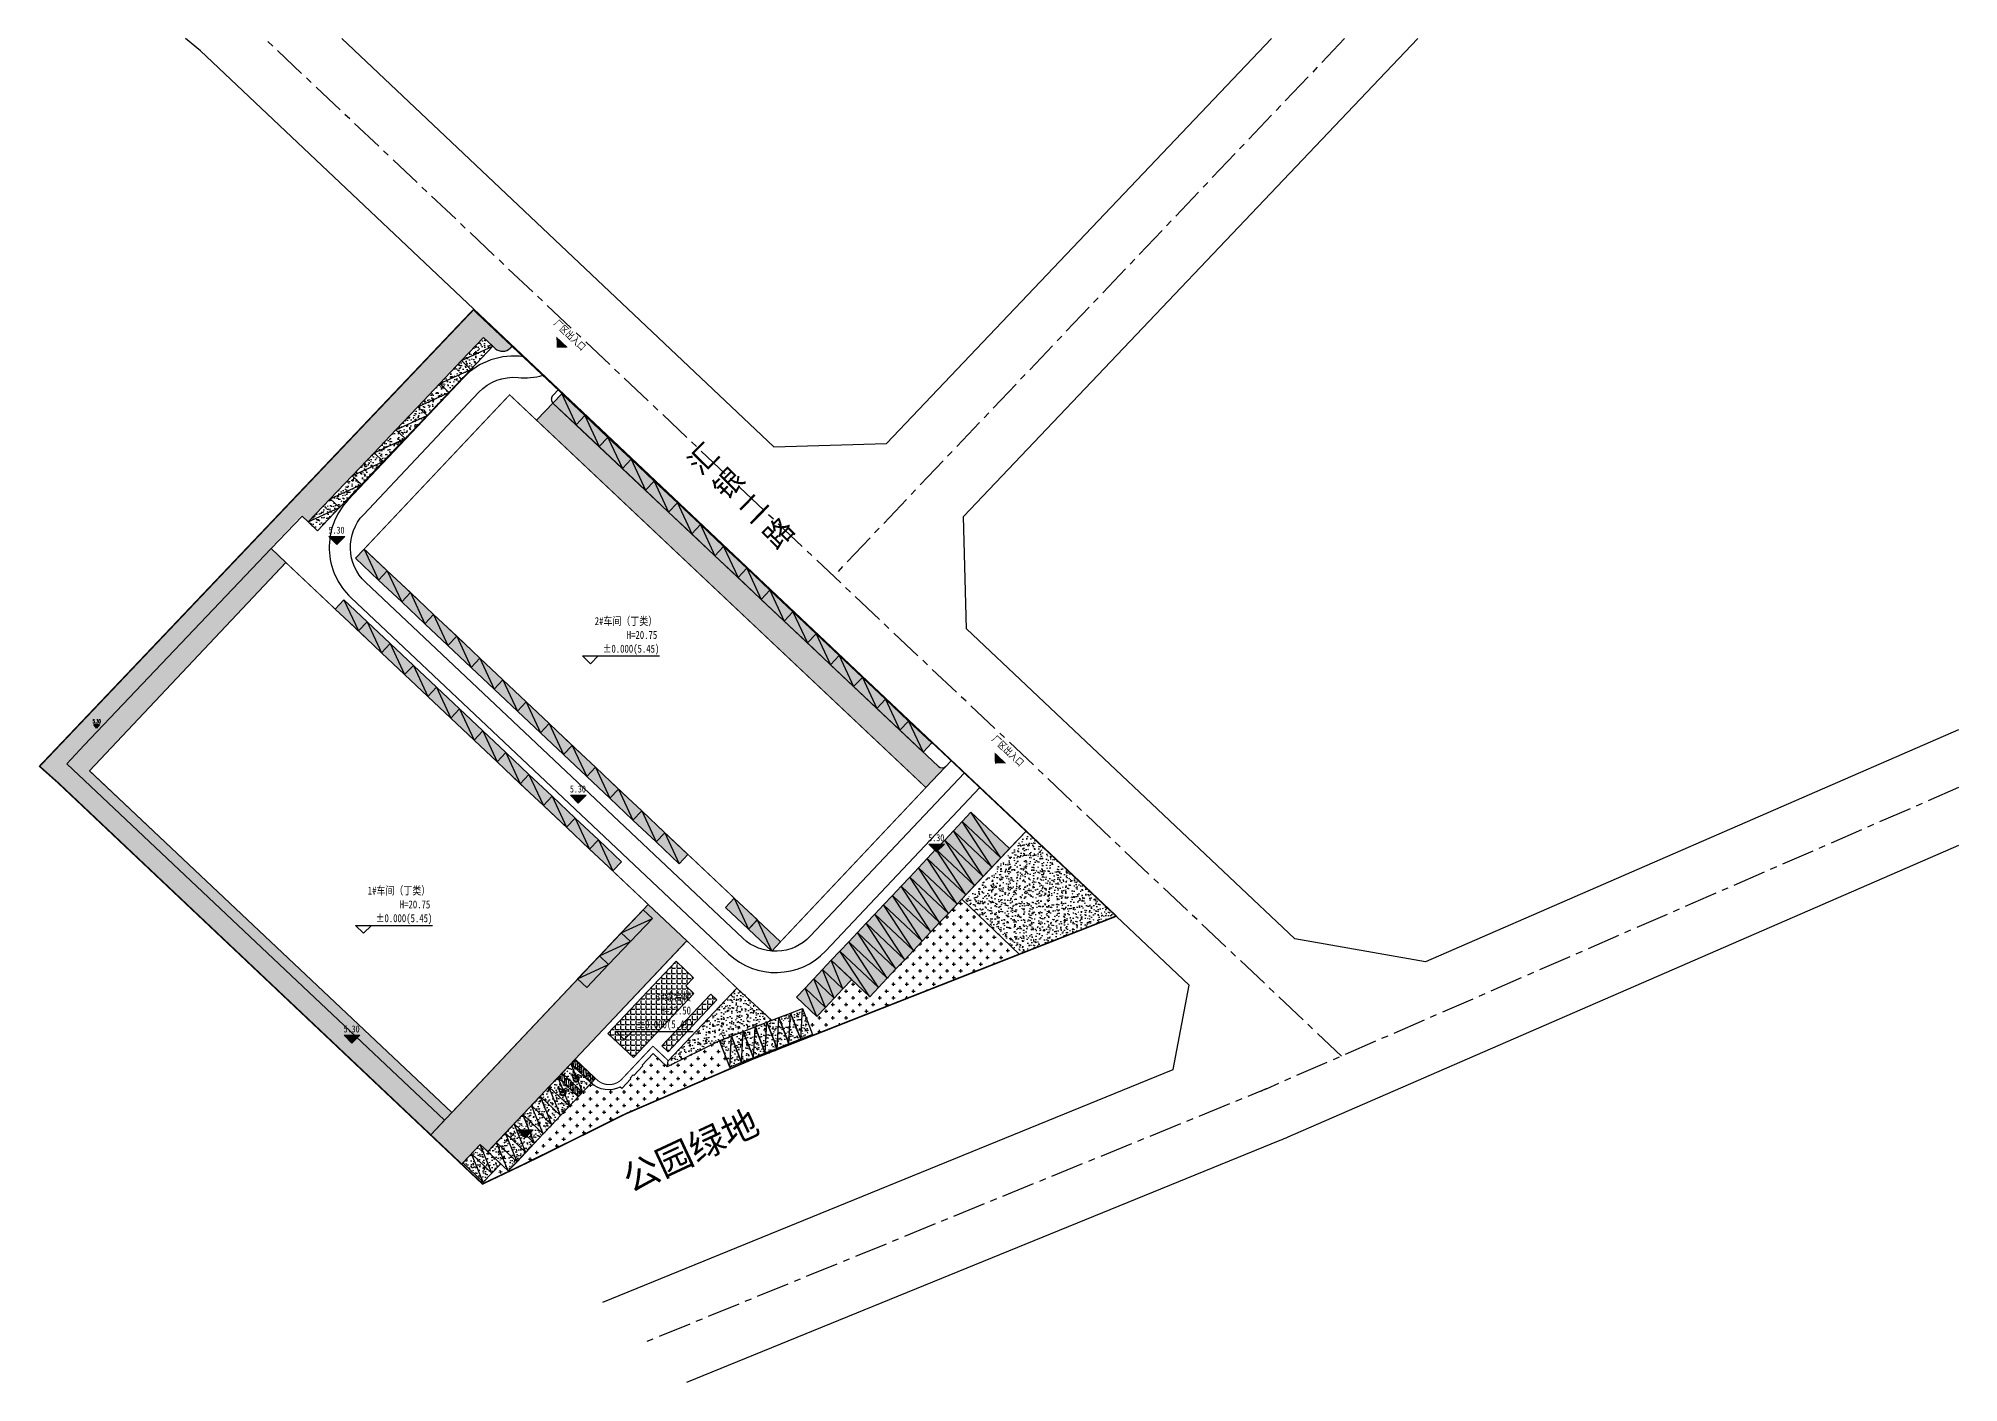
# Model space of a CAD drawing. Header units: millimetres. Extents: x 684548 to 687040, y 2544652 to 2545581.
# Drawn here: x 685263 to 685625.4, y 2544651.8 to 2544905.4 of the extents above; entities that cross this region are included whole.
import ezdxf

# ---------------------------------------------------------------- set-up
doc = ezdxf.new("R2010")
doc.units = ezdxf.units.MM
doc.header["$LTSCALE"] = 500
for name, pattern in [('CENTER', [2, 1.25, -0.25, 0.25, -0.25]), ('DASH', [0.35, 0.25, -0.1]), ('DASHED', [0.75, 0.5, -0.25]), ('DOTE', [2.4200000000000004, 2, -0.2, 0.02, -0.2])]:
    doc.linetypes.add(name, pattern=pattern)
for name, color, linetype in [('1绿地填充', 116, 'Continuous'), ('2', 2, 'Continuous'), ('4', 4, 'Continuous'), ('9', 9, 'Continuous'), ('A-DIM-SYMB', 3, 'Continuous'), ('DIM_ELEV', 3, 'Continuous'), ('PLAN_道路', 4, 'Continuous'), ('PUB_DIM', 3, 'Continuous'), ('PUB_TEXT', 7, 'Continuous'), ('T1-图例$0$A-Car-Stnd', 155, 'Continuous'), ('T1-图例$0$A-Stnd', 7, 'Continuous'), ('TWT_ELEV', 3, 'Continuous'), ('TWT_TEXT', 7, 'Continuous'), ('Z-道路中心线', 1, 'Continuous'), ('建筑', 4, 'Continuous')]:
    doc.layers.add(name, color=color, linetype=linetype)
doc.layers.add('JT-道路名称-BZ', color=7, linetype='Continuous', lineweight=5)
doc.styles.add('-宋', font='simsun_0.shx', dxfattribs={"width": 0.8})
doc.styles.add('_TCH_DIM', font='SIMPLEX.shx', dxfattribs={"width": 0.8, "bigfont": 'GBCBIG.shx'})
doc.styles.get("Standard").update_dxf_attribs({"font": 'simsun_0.shx'})
pattern_1 = [(0, (0, 0), (1.27, 1.27), [0.635, -1.905]), (90, (0.3175, -0.3175), (-1.27, 1.27), [0.635, -1.905])]
pattern_2 = [(50, (-0.000111019005999, -531.2512789908797), (2.186216027952048, -0.1912690264668369), [0.2286, -2.5146]), (355, (-0.000111019005999, -531.2512789908797), (-0.4229139117080038, 2.29267971458616), [0.18288, -2.01168]), (100.451, (0.1820729810278863, -531.2672179909423), (1.763310019991511, 2.101400253843503), [0.19428, -2.13708]), (46.18420000000001, (-0.000111019005999, -530.6416789907962), (3.252948490705559, -0.5045079351927257), [0.3428999999999998, -3.771899999999999]), (96.6356, (0.2709677809616551, -530.6837209910154), (2.848850813594846, 2.969106670680591), [0.2914200000000001, -3.20562]), (351.184, (-0.000111019005999, -530.6416789907962), (2.848855269767207, 2.969101414327173), [0.2743200000000001, -3.01752]), (21, (0.3046889810357243, -530.7940789908171), (1.819378558024599, -1.22718622220115), [0.2286, -2.5146]), (326, (0.3046889810357243, -530.7940789908171), (0.7416243401717652, 2.210255593467831), [0.18288, -2.01168]), (71.4514, (0.4563029810087756, -530.896344190929), (2.560997889241493, 0.9830742925926895), [0.19428, -2.13708]), (37.5, (-0.000111019005999, -531.2512789908797), (0.0370632390071019, 1.014660466477837), [0, -1.987296, 0, -2.04216, 0, -2.0193]), (7.499999999999999, (-0.000111019005999, -531.2512789908797), (0.8018359501236689, 1.202166897817434), [0, -1.164336, 0, -1.941576, 0, -0.7696200000000001]), (327.5, (-0.6798150190152228, -531.2512789908797), (1.627087142002457, -0.0687449279120812), [0, -0.7620000000000001, 0, -2.37744, 0, -3.15468]), (317.5, (-0.984615019056946, -531.2512789908797), (1.777550176632216, 0.3051178923999964), [0, -0.9906000000000001, 0, -1.578864, 0, -2.24028])]

# ---------------------------------------------------------------- blocks, each defined once
blk = doc.blocks.new('JHRTYJF')
at = {"layer": '4'}
blk.add_lwpolyline([(696832.7696694155, 2573175.729671441), (696826.7862608384, 2573175.795029064), (696826.8124098642, 2573178.188392429), (696832.7958184413, 2573178.123034807)], close=True, dxfattribs=at)
blk.add_lwpolyline([(696826.8124098642, 2573178.188392429), (696832.7696694155, 2573175.729671441)], dxfattribs=at)
blk = doc.blocks.new('43TGTRHFD')
at = {"layer": '4'}
blk.add_lwpolyline([(685418.3541003148, 2545245.024849435), (685420.7541003148, 2545245.024849435), (685420.7541003148, 2545239.724849435), (685418.3541003148, 2545239.724849435)], close=True, dxfattribs=at)
blk.add_lwpolyline([(685418.3541003148, 2545239.724849435), (685420.7541003148, 2545245.024849435)], dxfattribs=at)
blk = doc.blocks.new('45TGHHSAAAA')
at = {"layer": '4'}
blk.add_lwpolyline([(685411.3296083754, 2545246.793781016), (685413.7296083755, 2545246.793781016), (685413.7296083755, 2545236.793781016), (685411.3296083754, 2545236.793781016)], close=True, dxfattribs=at)
blk.add_lwpolyline([(685411.3296083754, 2545236.793781016), (685413.7296083755, 2545246.793781016)], dxfattribs=at)
blk = doc.blocks.new('111111')
at = {"layer": 'A-DIM-SYMB'}
h = blk.add_hatch(color=256, dxfattribs=at)
h.dxf.hatch_style = 1
h.paths.add_polyline_path([(691370.3767364135, 2579484.485152308), (691370.9326405585, 2579485.216934941), (691369.8208322685, 2579485.216934941)])
for p, q in [((691369.8208322685, 2579485.216934941), (691370.9326405585, 2579485.216934941)), ((691370.3767364135, 2579484.485152308), (691369.8208322685, 2579485.216934941)), ((691370.9326405585, 2579485.216934941), (691370.3767364135, 2579484.485152308))]:
    blk.add_line(p, q, dxfattribs=at)
blk = doc.blocks.new('T1-图例$0$A$C6C161DE2')
at = {"layer": '9'}
blk.add_lwpolyline([(2400, 5300), (0, 0)], dxfattribs=at)
for points in [[(571.5432949066162, 2693.288587093353), (609.3295583724974, 2826.905840873719), (679.0888028144836, 2931.475860595703), (751.7546925544738, 3001.189210891724), (853.4869313240051, 3056.378942251205), (827.2509818077089, 3172.935119867325), (684.8258481025696, 3111.935941696167), (562.7471652030944, 2987.032860517502), (487.174644947052, 2873.748668193817), (443.5751128196716, 2690.751130342484), (443.5751128196716, 2533.896096467972), (496.0374894142151, 2375.979341983795), (568.7033715248108, 2259.790428876877), (699.5019679069518, 2134.887347221375), (868.0868210792542, 2053.555107355118), (1123.870731353759, 2041.936213493347), (1356.401560783386, 2129.077900648117), (1456.318339824676, 2242.629191875458), (1531.890860080719, 2329.770874977112), (1581.303660869598, 2443.055066823959), (1598.743473529816, 2553.434533119202), (1610.370017528534, 2620.243158102036), (1479.571421146393, 2617.338436603546), (1470.851515293121, 2518.577860116959), (1441.785164833069, 2440.150341510773), (1389.46572637558, 2350.103936910629), (1319.706474781036, 2271.676418304443), (1200.534429550171, 2204.867793321609), (1072.642470836639, 2170.011120080948), (932.104266166687, 2181.670074224472), (795.492407798767, 2239.764530658722), (714.1066122055053, 2292.049540519714), (641.4407296180725, 2379.191227436066), (588.9831075668334, 2472.529654026032), (568.6366643905639, 2580.004399299621)], [(970.9626688957214, 2667.593479394913), (1029.095376014709, 2644.355696201325), (1636.582167625427, 2644.355695962906), (1911.753442764282, 2124.410307645798), (1952.808464050293, 2085.854287147522), (2010.941171169281, 2080.044844388962), (2083.607053279877, 2114.901517629624), (2112.673410415649, 2164.281805992127), (2109.76677274704, 2225.280984163284), (1888.862488269806, 2812.034997463226), (1853.982862472534, 2861.415286064148), (1819.103236675262, 2881.748347759247), (1241.641888618469, 2878.843622446061), (1218.107664585113, 3059.958096027374), (1534.930920124054, 3065.767543077469), (1569.810545444488, 3109.338384151459), (1555.277370452881, 3155.81395149231), (1543.650826454162, 3176.147009372711), (1531.952826976776, 3197.454986572266), (1186.0632147789, 3197.454986572266), (1136.650413513183, 3429.832813262939), (1101.770795345306, 3482.117822885513), (1040.731450080871, 3519.879221677781), (979.6921048164367, 3522.783942937851), (892.4930477142334, 3496.641438245774), (845.9868779182434, 3450.165871620178), (834.3603405952452, 3415.309198141098), (834.3603405952452, 3354.31001996994), (944.8029494285583, 2711.16432094574)]]:
    blk.add_lwpolyline(points, close=True, dxfattribs=at)
blk.add_circle((1037.824812412262, 3708.686202526093), 157.5268662795972, dxfattribs=at)
at = {"layer": 'T1-图例$0$A-Car-Stnd'}
for points in [[(0, 5300), (0, 0), (2400, 2.384185791e-07), (2400, 5300)], [(3600, 0), (2400, 2.384185791e-07), (2400, 5300), (3600, 5300.000000238418)], [(3450, 4033.325998067856), (3450, 3472.059990406036), (2550, 2572.059990406037), (2550, 3133.325997829437)], [(3450, 2910.793982982636), (3450, 2349.527975559235), (2550, 1449.527975320816), (2550, 2010.793982744217)]]:
    blk.add_lwpolyline(points, close=True, dxfattribs=at)
for points in [[(2550, 4817.124020576478), (2550, 5150), (2882.875979423523, 5150)], [(3444.141986846924, 5150), (3449.999999523163, 5149.999999761582), (3450, 4594.592005491256), (2550, 3694.592005491257), (2550, 4255.858012914657), (3444.141986846924, 5150)], [(2882.875979423523, 5150), (2550, 4817.124020576478), (2550, 5150), (2882.875979423523, 5150)], [(3450, 5107.143818378449), (3450, 4635.715726852416)], [(3450, 4033.325998067856), (3450, 3692.859544992447)], [(2550, 2792.859544754028), (2550, 3133.325997829437)], [(3449.999999523163, 1226.995959997177), (2550, 326.9959602355957), (2550, 888.2619676589966), (3450, 1788.261967420578), (3449.999999523163, 1226.995959997177)], [(3450, 665.7299523353576), (3450, 150.0000002384186), (2934.270047664643, 150), (3450, 665.7299523353576)]]:
    blk.add_lwpolyline(points, dxfattribs=at)

msp = doc.modelspace()

# ---------------------------------------------------------------- hatches: boundary and pattern name
at = {"layer": '9', "linetype": 'Continuous'}
h = msp.add_hatch(dxfattribs=at)
h.set_pattern_fill('CROSS', color=256, scale=0.2)
h.set_pattern_definition(pattern_1)
edge = h.paths.add_edge_path()
edge.add_line((685339.6974880967, 2544701.276923319), (685268.404256458, 2544768.517351057))
edge.add_line((685268.404256458, 2544768.517351057), (685312.6549148969, 2544815.435606327))
edge.add_line((685312.6549148969, 2544815.435606327), (685313.9745041595, 2544814.181160417))
edge.add_line((685313.9745041595, 2544814.181160417), (685347.0556237211, 2544848.980086316))
edge.add_line((685347.0556237211, 2544848.980086316), (685349.2437363922, 2544846.916361211))
edge.add_arc((685350.6159900195, 2544848.371325122), 1.999999999873765, 226.675710782262, 316.4497892934749)
edge.add_line((685352.0655317362, 2544846.993345147), (685352.5040192538, 2544847.457486314))
edge.add_line((685352.5040192538, 2544847.457486314), (685346.2274170741, 2544853.188942619))
edge.add_line((685346.2274170741, 2544853.188942619), (685345.1402607866, 2544854.222427601))
edge.add_line((685345.1402607866, 2544854.222427601), (685263.2452607867, 2544768.0744276))
edge.add_line((685263.2452607867, 2544768.0744276), (685266.8132607867, 2544764.894427601))
edge.add_line((685266.8132607867, 2544764.894427601), (685337.0843664008, 2544698.5063001))
edge.add_line((685337.0843664008, 2544698.5063001), (685337.3014226315, 2544698.73643903))
edge.add_line((685337.3014226315, 2544698.73643903), (685339.6974880967, 2544701.276923319))
h = msp.add_hatch(dxfattribs=at)
h.set_pattern_fill('AR-CONC', color=256, scale=1.2)
h.set_pattern_definition(pattern_2)
h.paths.add_polyline_path([(685348.7860976887, 2544847.319874709), (685315.714578284, 2544812.530873512), (685313.9751323536, 2544814.184453826), (685347.0467386284, 2544848.97337244)])
h = msp.add_hatch(dxfattribs=at)
h.set_pattern_fill('AR-CONC', color=256, scale=1.2)
h.set_pattern_definition(pattern_2)
edge = h.paths.add_edge_path()
edge.add_line((685430.531148186, 2544764.066557232), (685434.2741947104, 2544768.035185881))
edge.add_arc((685433.5467127549, 2544768.721312697), 1.000000001698962, 226.6757108926507, 316.6757106849385, ccw=False)
edge.add_line((685432.8605859414, 2544767.993830739), (685432.8434772975, 2544767.975678042))
edge.add_line((685432.8434772975, 2544767.975678042), (685360.1046037313, 2544836.568090902))
edge.add_line((685360.1046037313, 2544836.568090902), (685357.0712882286, 2544833.351947399))
edge.add_line((685357.0712882286, 2544833.351947399), (685430.531148186, 2544764.066557232))
h = msp.add_hatch(dxfattribs=at)
h.set_pattern_fill('AR-CONC', color=256, scale=1.2)
h.set_pattern_definition(pattern_2)
h.paths.add_polyline_path([(685431.5941157949, 2544772.452600067), (685429.9475604211, 2544770.706513926), (685360.1039944973, 2544836.569171726), (685361.7503090394, 2544838.3149897), (685431.5938685857, 2544772.452337915)])
h = msp.add_hatch(dxfattribs=at)
h.set_pattern_fill('AR-CONC', color=256, scale=1.2)
h.set_pattern_definition(pattern_2)
h.paths.add_polyline_path([(685272.687066101, 2544767.231101124), (685341.0703699177, 2544702.735180639), (685365.0497430688, 2544728.159870251), (685377.4000257141, 2544741.25454545), (685378.1212178557, 2544742.019206237), (685385.3960374106, 2544735.1579381), (685364.3319442316, 2544712.824242066), (685347.8649007048, 2544695.364675138), (685346.4317176935, 2544696.722511119), (685343.1353743857, 2544693.233367843), (685342.9158153705, 2544693.000967031), (685337.084994595, 2544698.509593509), (685339.6981162908, 2544701.280216729), (685268.4048846524, 2544768.520644467), (685269.7879529394, 2544769.987089335), (685306.8279862175, 2544809.259633974), (685309.737914039, 2544806.51512672)])
h = msp.add_hatch(dxfattribs=at)
h.set_pattern_fill('AR-CONC', color=256, scale=1.2)
h.set_pattern_definition([(50, (0.0012437602272257, -531.2524864454753), (2.186216027952048, -0.1912690264668369), [0.2286, -2.5146]), (355, (0.0012437602272257, -531.2524864454753), (-0.4229139117080038, 2.29267971458616), [0.18288, -2.01168]), (100.451, (0.1834277602611109, -531.268425445538), (1.763310019991511, 2.101400253843503), [0.19428, -2.13708]), (46.18420000000001, (0.0012437602272257, -530.6428864453919), (3.252948490705559, -0.5045079351927257), [0.3428999999999998, -3.771899999999999]), (96.6356, (0.2723225601948798, -530.6849284456111), (2.848850813594846, 2.969106670680591), [0.2914200000000001, -3.20562]), (351.184, (0.0012437602272257, -530.6428864453919), (2.848855269767207, 2.969101414327173), [0.2743200000000001, -3.01752]), (21, (0.306043760268949, -530.7952864454128), (1.819378558024599, -1.22718622220115), [0.2286, -2.5146]), (326, (0.306043760268949, -530.7952864454128), (0.7416243401717652, 2.210255593467831), [0.18288, -2.01168]), (71.4514, (0.4576577602420003, -530.8975516455247), (2.560997889241493, 0.9830742925926895), [0.19428, -2.13708]), (37.5, (0.0012437602272257, -531.2524864454753), (0.0370632390071019, 1.014660466477837), [0, -1.987296, 0, -2.04216, 0, -2.0193]), (7.499999999999999, (0.0012437602272257, -531.2524864454753), (0.8018359501236689, 1.202166897817434), [0, -1.164336, 0, -1.941576, 0, -0.7696200000000001]), (327.5, (-0.6784602397819981, -531.2524864454753), (1.627087142002457, -0.0687449279120812), [0, -0.7620000000000001, 0, -2.37744, 0, -3.15468]), (317.5, (-0.9832602398237213, -531.2524864454753), (1.777550176632216, 0.3051178923999964), [0, -0.9906000000000001, 0, -1.578864, 0, -2.24028])])
h.paths.add_polyline_path([(685401.4414781353, 2544733.220916955), (685392.7117644051, 2544741.454372947), (685394.3584180034, 2544743.200377508), (685403.088179313, 2544734.966865591)])
h.paths.add_polyline_path([(685383.9819414114, 2544749.687920946), (685385.6286425892, 2544751.433869582), (685324.5201261624, 2544809.068563313), (685322.8734745835, 2544807.322556847)])
h.paths.add_polyline_path([(685371.4356538502, 2544748.324786522), (685373.0823593886, 2544750.070731051), (685320.7036161629, 2544799.471912698), (685319.0569094699, 2544797.725958214)])
h = msp.add_hatch(dxfattribs=at)
h.set_pattern_fill('AR-CONC', color=256, scale=1.2)
h.set_pattern_definition([(50, (-0.000111019005999, -531.2512789908797), (2.186216027952048, -0.1912690264668369), [0.2286, -2.5146]), (355, (-0.000111019005999, -531.2512789908797), (-0.4229139117080038, 2.29267971458616), [0.18288, -2.01168]), (100.451, (0.1820729810278863, -531.2672179909423), (1.763310019991511, 2.101400253843503), [0.19428, -2.13708]), (46.18420000000001, (-0.000111019005999, -530.6416789907962), (3.252948490705559, -0.5045079351927257), [0.3428999999999999, -3.771899999999999]), (96.6356, (0.2709677809616551, -530.6837209910154), (2.848850813594846, 2.969106670680591), [0.2914200000000001, -3.20562]), (351.184, (-0.000111019005999, -530.6416789907962), (2.848855269767207, 2.969101414327173), [0.2743200000000001, -3.01752]), (21, (0.3046889810357243, -530.7940789908171), (1.819378558024599, -1.22718622220115), [0.2286, -2.5146]), (326, (0.3046889810357243, -530.7940789908171), (0.7416243401717652, 2.210255593467831), [0.18288, -2.01168]), (71.4514, (0.4563029810087756, -530.896344190929), (2.560997889241493, 0.9830742925926895), [0.19428, -2.13708]), (37.5, (-0.000111019005999, -531.2512789908797), (0.0370632390071019, 1.014660466477837), [0, -1.987296, 0, -2.04216, 0, -2.0193]), (7.499999999999999, (-0.000111019005999, -531.2512789908797), (0.8018359501236689, 1.202166897817434), [0, -1.164336, 0, -1.941576, 0, -0.7696200000000001]), (327.5, (-0.6798150190152228, -531.2512789908797), (1.627087142002457, -0.0687449279120812), [0, -0.7620000000000001, 0, -2.37744, 0, -3.15468]), (317.5, (-0.984615019056946, -531.2512789908797), (1.777550176632216, 0.3051178923999964), [0, -0.9906000000000001, 0, -1.578864, 0, -2.24028])])
h.paths.add_polyline_path([(685446.2969635176, 2544752.540425299), (685421.5963982292, 2544726.351074903), (685419.9496938766, 2544724.60511821), (685416.5591690281, 2544727.827734404), (685409.9723516196, 2544720.843907628), (685406.1166453758, 2544724.480427399), (685439.0508389748, 2544759.399460768)])
h = msp.add_hatch(dxfattribs=at)
h.set_pattern_fill('AR-CONC', color=256, scale=1.2)
h.set_pattern_definition(pattern_2)
h.paths.add_polyline_path([(685446.7620984078, 2544752.126569674), (685449.8837622784, 2544755.436386592), (685466.4511311797, 2544739.812247768), (685448.1390604329, 2544732.614309133), (685437.7801527387, 2544742.603252309)])
h = msp.add_hatch(dxfattribs=at)
h.set_pattern_fill('CROSS', color=256, scale=0.2)
h.set_pattern_definition(pattern_1)
h.paths.add_polyline_path([(685437.3274154889, 2544743.03025282), (685419.9496938766, 2544724.60511821), (685416.5305286827, 2544727.829914236), (685409.9437112764, 2544720.846087464), (685407.2931104989, 2544722.533911365), (685409.1629898635, 2544717.470903341), (685448.1390604329, 2544732.614309133)])
h = msp.add_hatch(dxfattribs=at)
h.set_pattern_fill('AR-CONC', color=256, scale=1.2)
h.set_pattern_definition(pattern_2)
h.paths.add_polyline_path([(685401.8472183556, 2544720.292180242), (685391.5884898666, 2544716.259124799), (685381.692379579, 2544711.365154069), (685381.919812395, 2544712.52525466), (685394.8533028326, 2544726.238289522)])
h = msp.add_hatch(dxfattribs=at)
h.set_pattern_fill('AR-CONC', color=256, scale=1.2)
h.set_pattern_definition(pattern_2)
h.paths.add_polyline_path([(685407.2236410829, 2544722.40583501), (685391.5884898639, 2544716.259124801), (685393.6366161216, 2544711.049384523), (685409.2282393523, 2544717.307043977)])
h = msp.add_hatch(dxfattribs=at)
h.set_pattern_fill('CROSS', color=256, scale=0.2)
h.set_pattern_definition(pattern_1)
edge = h.paths.add_edge_path()
edge.add_arc((685370.6347455439, 2544711.788771426), 4.771187624261258, 226.7498723689081, 297.4049441474822)
edge.add_line((685372.8308105792, 2544707.553027135), (685373.1218987274, 2544707.275295888))
edge.add_line((685373.1218987274, 2544707.275295888), (685374.8411856194, 2544709.098209912))
edge.add_line((685374.8411856194, 2544709.098209912), (685374.6956892282, 2544709.235435274))
edge.add_line((685374.6956892282, 2544709.235435274), (685375.2788970202, 2544709.853794936))
edge.add_line((685375.2788970202, 2544709.853794936), (685375.4243934104, 2544709.716569574))
edge.add_line((685375.4243934104, 2544709.716569574), (685377.1397104448, 2544711.535274461))
edge.add_line((685377.1397104448, 2544711.535274461), (685376.9942140528, 2544711.672499824))
edge.add_line((685376.9942140528, 2544711.672499824), (685379.052594494, 2544713.85494569))
edge.add_line((685379.052594494, 2544713.85494569), (685381.6937343582, 2544711.363946615))
edge.add_line((685381.6937343582, 2544711.363946615), (685391.5898446405, 2544716.257917349))
edge.add_line((685391.5898446405, 2544716.257917349), (685393.6472487814, 2544711.024577284))
edge.add_line((685393.6472487814, 2544711.024577284), (685373.843272097, 2544702.49054368))
edge.add_line((685373.843272097, 2544702.49054368), (685356.6672437603, 2544693.953513554))
edge.add_line((685356.6672437603, 2544693.953513554), (685351.77786779, 2544691.609884158))
edge.add_line((685351.77786779, 2544691.609884158), (685351.7219098479, 2544691.726995569))
edge.add_line((685351.7219098479, 2544691.726995569), (685367.3656011986, 2544708.313584151))
h = msp.add_hatch(dxfattribs=at)
h.set_pattern_fill('AR-CONC', color=256, scale=1.2)
h.set_pattern_definition(pattern_2)
h.paths.add_polyline_path([(685368.1875985954, 2544709.187769953), (685351.7205550687, 2544691.728203023), (685350.2843133938, 2544693.082798716), (685346.9879700867, 2544689.59365544), (685343.1353743868, 2544693.233367841), (685346.4317176936, 2544696.722511119), (685347.8668191539, 2544695.366709215), (685364.3319442316, 2544712.824242065)])
h = msp.add_hatch(dxfattribs=at)
h.set_pattern_fill('CROSS', color=256, scale=0.2, angle=10)
h.set_pattern_definition([(10, (0, 0), (1.030172660688502, 1.471239031962505), [0.6349999999999999, -1.905]), (100, (0.3678097579906264, -0.2575431651721257), (-1.471239031962505, 1.030172660688502), [0.6349999999999999, -1.905])])
h.paths.add_polyline_path([(685343.1336640674, 2544693.23172649), (685342.914105052, 2544692.999325678), (685346.8561786626, 2544689.275079657), (685351.77530414, 2544691.608773772), (685351.7188447505, 2544691.726561671), (685350.2826030751, 2544693.081157364), (685346.9862597681, 2544689.592014088)])
at = {"layer": 'DIM_ELEV'}
for points in [[(685360.8561792518, 2544847.037602691), (685362.9766433598, 2544847.097868496), (685360.7959134476, 2544849.1580668)], [(685443.5558917022, 2544768.593789307), (685445.6763558101, 2544768.654055112), (685443.495625898, 2544770.714253415)]]:
    msp.add_hatch(color=256, dxfattribs=at).paths.add_polyline_path(points)
at = {"layer": 'PUB_DIM', "linetype": 'Continuous'}
h = msp.add_hatch(dxfattribs=at)
h.set_pattern_fill('ANGLE', color=8, scale=0.27648)
h.set_pattern_definition([(0, (0.0006180583732203, -531.2531498586759), (0, 0.9656064), [0.7022592, -0.2633472]), (90, (0.0006180583732203, -531.2531498586759), (-0.9656064, 1e-16), [0.7022592, -0.2633472])])
h.paths.add_polyline_path([(685386.7625635428, 2544725.236024533), (685375.324515368, 2544713.108567205), (685370.5231344616, 2544717.637004175), (685383.3880122174, 2544731.277290842), (685386.6616810173, 2544728.18972018), (685385.2348514362, 2544726.676890842)])
h.paths.add_polyline_path([(685380.7069441736, 2544715.317517217), (685389.9352521771, 2544725.102045994), (685391.0992233057, 2544724.004243092), (685381.8709153021, 2544714.219714315)])
at = {"layer": 'TWT_ELEV'}
for points in [[(685319.3620392286, 2544809.943145164), (685317.8620392288, 2544811.443145163), (685320.8620392287, 2544811.443145163)], [(685364.9260757513, 2544761.107595836), (685363.4260757512, 2544762.607595836), (685366.4260757511, 2544762.607595836)], [(685432.5589890056, 2544751.912498592), (685431.0589890054, 2544753.412498593), (685434.0589890056, 2544753.412498593)], [(685322.2177748398, 2544715.831777127), (685320.71777484, 2544717.331777127), (685323.71777484, 2544717.331777127)], [(685354.9259463203, 2544697.981699245), (685353.4259463202, 2544699.481699245), (685356.4259463204, 2544699.481699245)]]:
    msp.add_hatch(color=256, dxfattribs=at).paths.add_polyline_path(points)

# ---------------------------------------------------------------- linework, layer by layer
at = {"layer": '1绿地填充', "linetype": 'Continuous'}
msp.add_line((685348.3137814912, 2544689.963637658), (685348.314359158, 2544689.963091911), dxfattribs=at)
msp.add_lwpolyline([(685386.7625635428, 2544725.236024533), (685375.324515368, 2544713.108567205), (685370.5231344616, 2544717.637004175), (685383.3880122174, 2544731.277290842), (685386.6616810173, 2544728.18972018), (685385.2348514362, 2544726.676890842), (685386.7625635428, 2544725.236024533)], dxfattribs=at)
msp.add_lwpolyline([(685380.7069441736, 2544715.317517217), (685389.9352521771, 2544725.102045994), (685391.0992233057, 2544724.004243092), (685381.8709153021, 2544714.219714315)], close=True, dxfattribs=at)
at = {"layer": '2', "ltscale": 2.5}
msp.add_line((685446.2969635176, 2544752.540425299), (685449.431051064, 2544755.863430786), dxfattribs=at)
at = {"layer": '4', "linetype": 'CENTER', "ltscale": 0.01}
msp.add_line((685509.5622530803, 2544905.407890194), (685413.1133837221, 2544803.957641131), dxfattribs=at)
at = {"layer": '4', "ltscale": 5}
for p, q in [((685349.2444756055, 2544846.918366676), (685348.7860976887, 2544847.319874708)), ((685352.3887085835, 2544847.334533191), (685352.0662709496, 2544846.995350613)), ((685360.1523657001, 2544836.619080451), (685432.8920968669, 2544768.025858878)), ((685430.531259205, 2544764.065269289), (685435.3593548818, 2544769.184370205))]:
    msp.add_line(p, q, dxfattribs=at)
at = {"layer": '4', "linetype": 'DASH', "ltscale": 5}
for p, q in [((685361.2286938376, 2544839.217738983), (685360.1110105586, 2544838.032689221)), ((685361.7989265925, 2544838.365172439), (685357.0702807198, 2544833.351616887))]:
    msp.add_line(p, q, dxfattribs=at)
at = {"layer": '4', "ltscale": 2.5}
msp.add_line((685341.0704809369, 2544702.733892695), (685337.0821410265, 2544698.512208506), dxfattribs=at)
at = {"layer": '4'}
for points in [[(685369.5806376887, 2544666.957677078), (685477.2303777197, 2544710.842679965), (685480.2168643033, 2544726.806190172), (685293.6454732259, 2544903.065552365), (685290.7881886706, 2544905.407890194)], [(685401.8304792418, 2544828.373787475), (685423.1031385893, 2544828.978941422)], [(685438.186062167, 2544794.027622067), (685437.6143456599, 2544815.216721923)], [(685625.4436264609, 2544774.963526255), (685524.8003703128, 2544731.179020362), (685500.1419979794, 2544735.496066573), (685438.186062167, 2544794.027622067)]]:
    msp.add_lwpolyline(points, dxfattribs=at)
at = {"layer": '4', "linetype": 'CENTER', "ltscale": 0.01, "flags": 128}
msp.add_lwpolyline([(685508.9789947759, 2544713.390639604), (685305.7278022848, 2544905.407890194)], dxfattribs=at)
at = {"layer": '4', "ltscale": 50}
for points in [[(685401.8304792418, 2544828.373787475), (685320.2895073137, 2544905.407890194)], [(685495.7642674652, 2544905.407890194), (685423.103205249, 2544828.979011538)], [(685437.6143456599, 2544815.216721923), (685523.3599472633, 2544905.407890194)]]:
    msp.add_lwpolyline(points, dxfattribs=at)
at = {"layer": '4', "ltscale": 2.5}
msp.add_lwpolyline([(685306.9515229157, 2544809.142276542), (685312.8035418717, 2544815.298204609), (685313.9751323536, 2544814.184453825)], dxfattribs=at)
at = {"layer": '4', "linetype": 'CENTER', "ltscale": 0.01, "flags": 128}
msp.add_lwpolyline([(685625.4436264609, 2544764.058181053), (685494.8571642712, 2544707.246985328, -0.0058133007085837), (685493.5714577992, 2544706.705331845), (685377.4730329398, 2544659.376098086)], format="xyb", dxfattribs=at)
at = {"layer": '4'}
msp.add_lwpolyline([(685446.9178468917, 2544753.198734561), (685449.4310159724, 2544755.863393579), (685466.4511311797, 2544739.812247768), (685448.1390604329, 2544732.614309133), (685437.3274154889, 2544743.03025282)], close=True, dxfattribs=at)
msp.add_lwpolyline([(685625.443626461, 2544753.152835852), (685498.8464611426, 2544698.077170146, -0.0058133007094411), (685497.346470257, 2544697.445241081), (685385.365428191, 2544651.794519094)], format="xyb", dxfattribs=at)
at = {"layer": '4', "linetype": 'Continuous'}
msp.add_lwpolyline([(685391.5884898639, 2544716.259124801), (685381.692379579, 2544711.365154069), (685379.0512397146, 2544713.856153145), (685376.9928592737, 2544711.673707279), (685377.1383556654, 2544711.536481915), (685375.4230386314, 2544709.717777029), (685375.2775422406, 2544709.855002391), (685374.6943344491, 2544709.236642729), (685374.83983084, 2544709.099417367), (685373.120543948, 2544707.276503342), (685372.8294558002, 2544707.554234589, -0.3184440741276161), (685367.364246418, 2544708.314791607), (685351.7205550687, 2544691.728203023), (685351.7766570924, 2544691.611160676), (685373.8408889809, 2544702.492721009), (685393.6458940022, 2544711.025784739)], format="xyb", close=True, dxfattribs=at)
at = {"layer": '4', "ltscale": 5}
for centre, radius, end in [((685350.616729233, 2544848.373330587), 2, 316.4497892815085), ((685433.5782236804, 2544768.753340834), 1.000000000026387, 316.6757107774096)]:
    msp.add_arc(centre, radius, 226.6757107962675, end, dxfattribs=at)
at = {"layer": '4', "linetype": 'DASH', "ltscale": 5}
msp.add_arc((685360.8384925138, 2544837.346562407), 1.000000000251571, 136.6757107396939, 226.6757107962675, dxfattribs=at)
at = {"layer": 'DIM_ELEV'}
for p, q in [((685367.2074177423, 2544787.4094471), (685365.7074177423, 2544788.9094471)), ((685365.7074177423, 2544788.9094471), (685380.2732739507, 2544788.9094471)), ((685367.2074177423, 2544787.4094471), (685368.7074177422, 2544788.9094471)), ((685324.3692477281, 2544736.559405916), (685322.869247728, 2544738.059405915)), ((685322.869247728, 2544738.059405915), (685337.4351039365, 2544738.059405915)), ((685324.3692477281, 2544736.559405916), (685325.869247728, 2544738.059405915)), ((685373.5739334121, 2544716.545647004), (685372.0739334121, 2544718.045647004)), ((685372.0739334121, 2544718.045647004), (685386.6397896206, 2544718.045647004)), ((685373.5739334121, 2544716.545647004), (685375.0739334121, 2544718.045647004))]:
    msp.add_line(p, q, dxfattribs=at)
at = {"layer": 'PLAN_道路', "linetype": 'Continuous'}
msp.add_lwpolyline([(685324.3661305199, 2544815.549960413), (685346.1552215287, 2544838.651884548, -0.231662148471927), (685353.5646348785, 2544841.435288434, 0.0915313803440746), (685358.2670279187, 2544841.843602317), (685354.5557382439, 2544845.343899502, 0.2441045659668169), (685343.2453214441, 2544841.396421212), (685321.4563729987, 2544818.29464823, 0.4142191544745625), (685321.9938195355, 2544799.917553662), (685393.2500090301, 2544732.71206233, 0.4139695228770031), (685411.6194872285, 2544733.24180177), (685440.7362820997, 2544764.062070588), (685437.8009683887, 2544766.831291229), (685408.7170127238, 2544735.994199785, -0.4142142696238898), (685395.99451889, 2544735.6219877), (685324.7383267957, 2544802.82748149, -0.4142195416219512), (685324.3661305204, 2544815.549960413)], format="xyb", close=True, dxfattribs=at)
for points in [[(685272.6884207712, 2544767.229893773), (685272.6884208802, 2544767.229893669), (685341.0717246969, 2544702.733973185), (685365.0510978479, 2544728.158662796), (685365.0510978479, 2544728.158662796), (685377.4013804933, 2544741.253337996), (685377.4013804933, 2544741.253337996), (685378.1225726348, 2544742.017998782), (685385.39739219, 2544735.156730645), (685364.3332990106, 2544712.823034611), (685347.866255484, 2544695.363467683), (685346.4330724728, 2544696.721303665), (685343.136729165, 2544693.232160389), (685342.9171701496, 2544692.999759576), (685337.0863493743, 2544698.508386055), (685339.6994710701, 2544701.279009274), (685268.3683835595, 2544768.555423996), (685271.6796966644, 2544772.03870138), (685306.9515229157, 2544809.142276542), (685309.7392688183, 2544806.513919266), (685272.6884208804, 2544767.229893668), (685272.6884207706, 2544767.229893773)], [(685401.4657220526, 2544720.140460993), (685391.5898446458, 2544716.257917344), (685381.693734358, 2544711.363946614), (685381.9211671742, 2544712.524047205), (685394.8546576117, 2544726.237082067)]]:
    msp.add_lwpolyline(points, close=True, dxfattribs=at)
at = {"layer": 'TWT_ELEV'}
for p, q in [((685319.3620392286, 2544809.943145164), (685317.8620392288, 2544811.443145163)), ((685317.8620392288, 2544811.443145163), (685320.8620392287, 2544811.443145163)), ((685319.3620392286, 2544809.943145164), (685320.8620392287, 2544811.443145163)), ((685364.9260757513, 2544761.107595836), (685363.4260757512, 2544762.607595836)), ((685363.4260757512, 2544762.607595836), (685366.4260757511, 2544762.607595836)), ((685364.9260757513, 2544761.107595836), (685366.4260757511, 2544762.607595836)), ((685432.5589890056, 2544751.912498592), (685431.0589890054, 2544753.412498593)), ((685431.0589890054, 2544753.412498593), (685434.0589890056, 2544753.412498593)), ((685432.5589890056, 2544751.912498592), (685434.0589890056, 2544753.412498593)), ((685322.2177748398, 2544715.831777127), (685320.71777484, 2544717.331777127)), ((685320.71777484, 2544717.331777127), (685323.71777484, 2544717.331777127)), ((685322.2177748398, 2544715.831777127), (685323.71777484, 2544717.331777127)), ((685354.9259463203, 2544697.981699245), (685353.4259463202, 2544699.481699245)), ((685353.4259463202, 2544699.481699245), (685356.4259463204, 2544699.481699245)), ((685354.9259463203, 2544697.981699245), (685356.4259463204, 2544699.481699245))]:
    msp.add_line(p, q, dxfattribs=at)
at = {"layer": 'Z-道路中心线', "linetype": 'DOTE', "ltscale": 0.003, "const_width": 0.3}
msp.add_lwpolyline([(685466.457, 2544739.805433066), (685345.141, 2544854.224433066), (685263.2459999999, 2544768.076433066), (685266.814, 2544764.896433066), (685346.8580000001, 2544689.275433066), (685349.976, 2544690.749433066), (685354.3940000001, 2544692.860433066), (685356.666, 2544693.953433066), (685373.841, 2544702.491433066), (685397.746, 2544712.791433066)], close=True, dxfattribs=at)
at = {"layer": '建筑', "const_width": 0.2}
for points in [[(685403.0869355529, 2544734.966785102), (685324.5188844216, 2544809.06848092), (685351.963956968, 2544838.16775914), (685430.531259205, 2544764.065269289)], [(685272.6871771202, 2544767.229813179), (685341.0704809369, 2544702.733892695), (685378.1213288748, 2544742.017918292), (685309.7380250581, 2544806.513838777)]]:
    msp.add_lwpolyline(points, close=True, dxfattribs=at)
msp.add_lwpolyline([(685391.9434860293, 2544728.981508832), (685385.3961484297, 2544735.156650156), (685364.3320552504, 2544712.822954121), (685368.4787023971, 2544708.912031284, 0.4142135623649542), (685373.1436113353, 2544709.048503252), (685379.009995592, 2544715.268473971)], format="xyb", dxfattribs=at)
msp.add_lwpolyline([(685391.9434860303, 2544728.981508832), (685394.8534138513, 2544726.237001579), (685381.9199234141, 2544712.523966717), (685379.0099955926, 2544715.268473972)], dxfattribs=at)

# ---------------------------------------------------------------- block references
at = {"xscale": 1.002713087290779, "yscale": 1.002713087290779, "zscale": 1.002713087290779}
for p, rotation in [((2098823.400485632, 276034.0047427523), 47.07561434724278), ((2098819.266610859, 276029.6560556656), 47.07561434724278), ((2098815.132660075, 276025.3074408388), 47.07561434724278), ((2098810.99870929, 276020.958826012), 47.07561434724278), ((-1577740.857508516, 1122236.844867574), 317.30624363396), ((-1577736.492268664, 1122232.728467092), 317.30624363396), ((2098806.864758505, 276016.6102111857), 47.07561434724278), ((-1577732.127028812, 1122228.612066611), 317.30624363396), ((2098802.730786003, 276012.2616170054), 47.07561434724278), ((-1577727.76178896, 1122224.49566613), 317.30624363396), ((2098798.596846078, 276007.9129918553), 47.07561434724278), ((-1577723.396549108, 1122220.379265649), 317.30624363396), ((2098794.462906154, 276003.5643667053), 47.07561434724278), ((-1577719.031328239, 1122216.262883068), 317.30624363396), ((-1577714.666088387, 1122212.146482587), 317.30624363396), ((-1577896.925832529, 1122396.536437425), 317.3014590761614), ((-1577710.300848535, 1122208.030082106), 317.30624363396), ((-1577892.560936438, 1122392.419672432), 317.3014590761614), ((-1577705.935608683, 1122203.913681625), 317.30624363396), ((-1577900.742342529, 1122386.93978681), 317.3014590761614), ((-1577888.196040346, 1122388.30290744), 317.3014590761614), ((-1577701.570368831, 1122199.797281143), 317.30624363396), ((-1577883.831144255, 1122384.186142447), 317.3014590761614), ((-1577697.205128979, 1122195.680880662), 317.30624363396), ((-1577896.377446437, 1122382.823021818), 317.3014590761614), ((-1577879.466248163, 1122380.069377455), 317.3014590761614), ((-1577692.839889127, 1122191.564480181), 317.30624363396), ((-1577892.012550346, 1122378.706256826), 317.3014590761614), ((-1577875.101352072, 1122375.952612463), 317.3014590761614), ((-1577688.474649275, 1122187.4480797), 317.30624363396), ((-1577887.647654254, 1122374.589491833), 317.3014590761614), ((-1577684.109409423, 1122183.331679218), 317.30624363396), ((-1577883.282758162, 1122370.472726841), 317.3014590761614), ((-1577870.73645598, 1122371.83584747), 317.3014590761614), ((-1577878.91786207, 1122366.355961848), 317.3014590761614), ((-1577866.371559889, 1122367.719082477), 317.3014590761614), ((-1577679.744169571, 1122179.215278737), 317.30624363396), ((-1577874.552965979, 1122362.239196856), 317.3014590761614), ((-1577862.006663797, 1122363.602317485), 317.3014590761614), ((-1577675.378929719, 1122175.098878256), 317.30624363396), ((-1577870.188069887, 1122358.122431863), 317.3014590761614), ((-1577857.641767706, 1122359.485552492), 317.3014590761614), ((-1577853.276871614, 1122355.3687875), 317.3014590761614), ((-1577865.823173796, 1122354.005666871), 317.3014590761614), ((-1577848.911994504, 1122351.252040409), 317.3014590761614), ((-1577861.458277704, 1122349.888901878), 317.3014590761614), ((-1577844.547098412, 1122347.135275417), 317.3014590761614), ((-1577857.093381612, 1122345.772136886), 317.3014590761614), ((-1577852.728485521, 1122341.655371893), 317.3014590761614), ((-1577840.18220232, 1122343.018510425), 317.3014590761614), ((-1577827.087552007, 1122330.66825125), 317.3014590761614), ((2098853.532524359, 275926.0497516859), 47.07561434724278), ((-1577822.725882182, 1122326.554465851), 317.3014590761614), ((2098849.398584435, 275921.7011265359), 47.07561434724278), ((2098845.264633651, 275917.3525117091), 47.07561434724278)]:
    msp.add_blockref('JHRTYJF', p, dxfattribs=dict(at, rotation=rotation))
for name, p, rotation in [('45TGHHSAAAA', (2066776.105222307, 299767.7168768388), 46.67571078562544), ('45TGHHSAAAA', (2066777.75192666, 299769.4628335322), 46.67571078562544), ('45TGHHSAAAA', (2066779.398631013, 299771.2087902255), 46.67571078562544), ('45TGHHSAAAA', (2066772.811813601, 299764.2249634522), 46.67571078562544), ('45TGHHSAAAA', (2066774.458517954, 299765.9709201455), 46.67571078562544), ('45TGHHSAAAA', (2066769.518404896, 299760.7330500656), 46.67571078562544), ('45TGHHSAAAA', (2066771.165109249, 299762.4790067589), 46.67571078562544), ('45TGHHSAAAA', (2066766.224996193, 299757.2411366813), 46.67571078562544), ('45TGHHSAAAA', (2066767.871700545, 299758.9870933751), 46.67571078562544), ('45TGHHSAAAA', (2066762.931587488, 299753.7492232965), 46.67571078562544), ('45TGHHSAAAA', (2066764.57829184, 299755.495179988), 46.67571078562544), ('45TGHHSAAAA', (2066759.638178782, 299750.2573099095), 46.67571078562544), ('45TGHHSAAAA', (2066761.284883136, 299752.0032666028), 46.67571078562544), ('45TGHHSAAAA', (2066756.344770077, 299746.7653965228), 46.67571078562544), ('45TGHHSAAAA', (2066757.99147443, 299748.5113532162), 46.67571078562544), ('43TGTRHFD', (2066746.945040954, 299739.3771496295), 46.67571079169093), ('45TGHHSAAAA', (2066754.698065724, 299745.0194398295), 46.67571078562544), ('43TGTRHFD', (2066743.65163225, 299735.8852362419), 46.67571079169093), ('43TGTRHFD', (2066745.298336602, 299737.6311929357), 46.67571079169093), ('43TGTRHFD', (2066742.004927898, 299734.1392795481), 46.67571079169093), ('43TGTRHFD', (978747.3349633922, -74826.27831654996), 21.46147902869366), ('43TGTRHFD', (978749.5685564234, -74825.40021509165), 21.46147902869366), ('43TGTRHFD', (978751.8021494546, -74824.52211363334), 21.46147902869366), ('43TGTRHFD', (978754.0357424864, -74823.6440121741), 21.46147902869366), ('43TGTRHFD', (978740.6341842986, -74828.91262092488), 21.46147902869366), ('43TGTRHFD', (978742.8677773299, -74828.03451946657), 21.46147902869366), ('43TGTRHFD', (978745.1013703609, -74827.15641800826), 21.46147902869366), ('43TGTRHFD', (2066692.014781681, 299713.748321936), 46.67571077331962), ('43TGTRHFD', (2066693.661486034, 299715.4942786289), 46.67571077331962), ('43TGTRHFD', (2066688.721372976, 299710.2564085503), 46.67571077331962), ('43TGTRHFD', (2066690.368077328, 299712.0023652432), 46.67571077331962), ('43TGTRHFD', (2066685.427964271, 299706.7644951647), 46.67571077331962), ('43TGTRHFD', (2066687.074668623, 299708.5104518575), 46.67571077331962), ('43TGTRHFD', (2064791.127053868, 298542.3465556875), 46.6275403398724), ('43TGTRHFD', (2064792.775225522, 298544.0911273258), 46.6275403398724), ('43TGTRHFD', (2066683.781259918, 299705.0185384718), 46.67571077331962)]:
    msp.add_blockref(name, p, dxfattribs=dict(rotation=rotation))
at = {"layer": 'PLAN_道路', "linetype": 'Continuous', "xscale": 0.9599999999999999, "yscale": 0.9599999999999999, "zscale": 0.9599999999999999}
msp.add_blockref('111111', (21558.43613850128, 68470.1337967636), dxfattribs=at)
at = {"layer": 'T1-图例$0$A-Stnd', "xscale": 0.001, "yscale": 0.001, "zscale": 0.001, "rotation": 46.67571078596392}
for p in [(685365.7177501266, 2544706.566421188), (685363.2476935977, 2544703.947486148)]:
    msp.add_blockref('T1-图例$0$A$C6C161DE2', p, dxfattribs=at)

# ---------------------------------------------------------------- texts
at = {"linetype": 'DASHED', "insert": (685385.1482695098, 2544825.611807252, -9994.40001), "char_height": 4, "width": 22.03576472913846, "attachment_point": 1, "rotation": 45.4019153323775}
msp.add_mtext('汇\\P银\\P二\\P路', dxfattribs=at)
at = {"layer": 'DIM_ELEV', "color": 7, "style": '-宋', "width": 0.8}
for s, p in [('2#车间（丁类）', (685368.0253836552, 2544794.7094471)), ('H=20.75', (685374.074328803, 2544792.1094471)), ('%%p0.000(5.45)', (685369.5376199422, 2544789.5094471)), ('1#车间（丁类）', (685325.187213641, 2544743.859405916)), ('H=20.75', (685331.2361587888, 2544741.259405916)), ('%%p0.000(5.45)', (685326.699449928, 2544738.659405916)), ('3#综合楼', (685379.5767094517, 2544723.845647005)), ('%%p0.000(5.45)', (685375.904135612, 2544718.645647004)), ('H=22.50', (685380.4408444728, 2544721.245647004))]:
    msp.add_text(s, height=1.51054852320675, dxfattribs=at).set_placement(p)
at = {"layer": 'JT-道路名称-BZ', "linetype": 'Continuous'}
msp.add_text('公园绿地', height=5, rotation=25, dxfattribs=at).set_placement((685374.7969553495, 2544687.537292791))
at = {"layer": 'PUB_TEXT', "style": '_TCH_DIM', "width": 0.5647058823529412}
msp.add_text('5.30', height=0.734400000041382, dxfattribs=at).set_placement((685273.276369532, 2544776.184597095))
at = {"layer": 'TWT_ELEV', "color": 7, "style": '-宋', "width": 0.8}
for p in [(685317.7865105569, 2544811.968145164), (685363.3505470793, 2544763.132595836), (685430.9834603338, 2544753.937498593), (685320.642246168, 2544717.856777127), (685353.3504176484, 2544700.006699245)]:
    msp.add_text('5.30', height=1.321729957805907, dxfattribs=at).set_placement(p)
at = {"layer": 'TWT_TEXT', "style": '-宋', "width": 0.8}
for p in [(685360.1913512327, 2544851.49691402), (685442.8910636829, 2544773.053100636)]:
    msp.add_text('厂区出入口', height=1.321729957805907, rotation=316.6279676469691, dxfattribs=at).set_placement(p)

doc.saveas('drawing.dxf')
